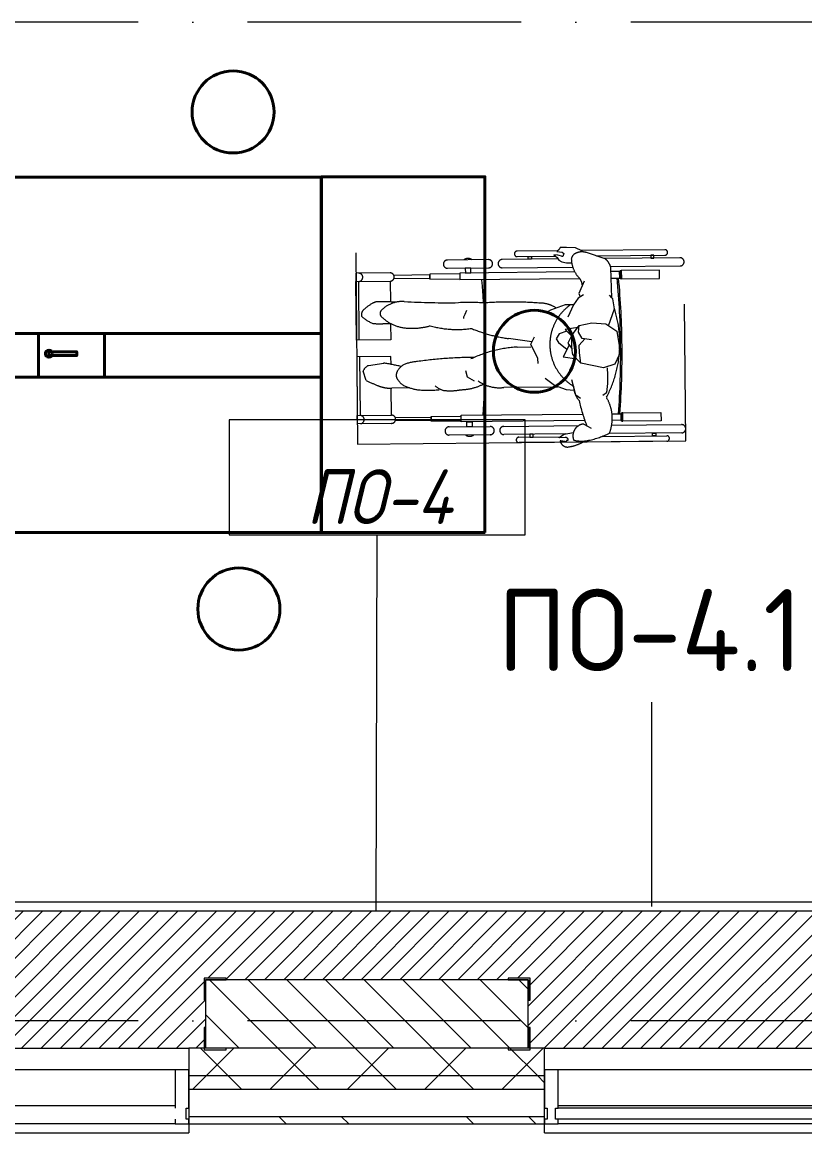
# Model space of a CAD drawing. Header units: millimetres. Extents: x -6467 to 105918, y -7090 to 92481.
# Drawn here: x 55291 to 58151, y -2229 to 1831 of the extents above; entities that cross this region are included whole.
import ezdxf

# ---------------------------------------------------------------- set-up
doc = ezdxf.new("R2010")
doc.units = ezdxf.units.MM
doc.linetypes.add('50_200_ШТРИХ_1Т_ш5_п1_п1_', pattern=[1400, 1000, -200, 0, -200])
doc.linetypes.add('IMPORT-ACAD_ISO03W100', pattern=[6000, 2400, -3600])
for name, color, linetype, lineweight in [('A-FLOR', 7, 'Continuous', 9), ('A-FLOR-IDEN', 7, 'Continuous', 9), ('A-GLAZ', 7, 'Continuous', 5), ('A-GLAZ-CWMG', 7, 'Continuous', 9), ('A-GLAZ-CWMG-1', 7, 'Continuous', 20), ('A-WALL', 7, 'Continuous', 5), ('A-WALL-FNSH-1', 7, 'Continuous', 5), ('A-WALL-IDEN', 7, 'Continuous', 9), ('I-WALL', 7, 'Continuous', 5)]:
    doc.layers.add(name, color=color, linetype=linetype, lineweight=lineweight)
for name, color, linetype, lineweight, true_color in [('A-FLOR-PATT-1', 7, 'Continuous', 5, 0xd61c12), ('A-GENM-1', 7, 'Continuous', 9, 0xaaaaaa), ('A-GENM-2', 7, 'Continuous', 20, 0xaaaaaa), ('A-WALL-3', 7, 'Continuous', 5, 0x787878), ('мебель 2 этаж-1', 7, 'Continuous', 40, 0xaaaaaa), ('Оси-3', 7, '50_200_ШТРИХ_1Т_ш5_п1_п1_', 9, 0xaaaaaa), ('ТХ_функционал-12', 7, 'IMPORT-ACAD_ISO03W100', 20, 0xaaaaaa), ('ТХ_функционал-2', 7, 'Continuous', 40, 0xaaaaaa)]:
    doc.layers.add(name, color=color, linetype=linetype, lineweight=lineweight, true_color=true_color)
doc.styles.add('GOST Common', font='GOST_Common.ttf', dxfattribs={"height": 300})
doc.styles.add('GOST Common_I', font='GOST_Common Italic.ttf', dxfattribs={"width": 0.9, "height": 200})
pattern_1 = [(45, (0, 0), (-141.42136, 141.42136), []), (135, (0, 0), (-141.42136, -141.42136), [])]

# ---------------------------------------------------------------- blocks, each defined once
blk = doc.blocks.new('Прямоугольный импост - Импост структурный с накладкой - 180мм-22437099-АИ_План этажа Радиаторы_2')
at = {"layer": 'A-GLAZ-CWMG-1'}
for p, q in [((0, 17), (-50, 17)), ((-50, 17), (-50, 0)), ((-50, 0), (-40, 0)), ((-40, 0), (-40, -40)), ((-10, -40), (-10, 0)), ((-10, 0), (0, 0)), ((0, 0), (0, 17)), ((-40, -40), (-50, -40)), ((-50, -40), (-50, -180)), ((0, -40), (-10, -40)), ((0, -180), (0, -40)), ((-50, -180), (0, -180))]:
    blk.add_line(p, q, dxfattribs=at)
blk = doc.blocks.new('Прямоугольный импост - Импост структурный с накладкой - 180мм-V233-АИ_План этажа Радиаторы_2')
at = {"layer": 'A-GLAZ-CWMG'}
for p, q in [((67850, -1999), (66250, -1999)), ((67850, -2139), (66250, -2139)), ((67850, -2179), (66250, -2179)), ((67850, -2196), (66250, -2196))]:
    blk.add_line(p, q, dxfattribs=at)
blk = doc.blocks.new('Прямоугольный импост - Импост структурный с накладкой - 180мм-22437111-АИ_План этажа Радиаторы_2')
at = {"layer": 'A-GLAZ-CWMG-1'}
for p, q in [((-50, 0), (-50, 17)), ((-50, 17), (0, 17)), ((0, 0), (-10, 0)), ((-10, 0), (-10, -40)), ((0, 17), (0, 0)), ((-50, -180), (-50, -40)), ((-10, -40), (0, -40)), ((0, -40), (0, -180)), ((0, -180), (-50, -180))]:
    blk.add_line(p, q, dxfattribs=at)
blk = doc.blocks.new('Прямоугольный импост - Импост структурный с накладкой - 180мм-V232-АИ_План этажа Радиаторы_2')
at = {"layer": 'A-GLAZ-CWMG'}
for p, q in [((6637, 55111), (5862, 55111)), ((6637, 54914), (5862, 54914))]:
    blk.add_line(p, q, dxfattribs=at)
blk = doc.blocks.new('Фахверк _газобетон торцы_293 - Фахверк _газобетон торцы_-25572880-АИ_План этажа Радиаторы_2')
at = {"layer": 'A-GENM-2'}
for p, q in [((89406, 11134.7), (89325, 11134.7)), ((89325, 11134.7), (89325, 11128.7)), ((89325, 11128.7), (89400, 11128.7)), ((89400, 11128.7), (89400, 11053.7)), ((89406, 11053.7), (89406, 11134.7)), ((89400, 11053.7), (89406, 11053.7)), ((89400, 10953.7), (89400, 10878.7)), ((89406, 10953.7), (89400, 10953.7)), ((89406, 10872.7), (89406, 10953.7)), ((89400, 10878.7), (89325, 10878.7)), ((89325, 10878.7), (89325, 10872.7)), ((89325, 10872.7), (89406, 10872.7))]:
    blk.add_line(p, q, dxfattribs=at)
blk = doc.blocks.new('Фахверк _газобетон торцы_294 - Фахверк _газобетон торцы_-25572900-АИ_План этажа Радиаторы_2')
at = {"layer": 'A-GENM-2'}
for p, q in [((89406, 11134.7), (89325, 11134.7)), ((89325, 11134.7), (89325, 11128.7)), ((89325, 11128.7), (89400, 11128.7)), ((89400, 11128.7), (89400, 11053.7)), ((89406, 11053.7), (89406, 11134.7)), ((89400, 11053.7), (89406, 11053.7)), ((89400, 10953.7), (89400, 10878.7)), ((89406, 10953.7), (89400, 10953.7)), ((89406, 10872.7), (89406, 10953.7)), ((89400, 10878.7), (89325, 10878.7)), ((89325, 10878.7), (89325, 10872.7)), ((89325, 10872.7), (89406, 10872.7))]:
    blk.add_line(p, q, dxfattribs=at)
blk = doc.blocks.new('Отлив_СКБ - Отлив витража-V387-АИ_План этажа Радиаторы_2')
at = {"layer": 'A-GLAZ'}
for p, q in [((0, 67.4), (0, 100)), ((1700, 100), (0, 100)), ((1700, 100), (1700, 67.4)), ((50, 2), (825, 2)), ((875, 2), (1650, 2)), ((825, 0), (50, 0)), ((1650, 0), (875, 0))]:
    blk.add_line(p, q, dxfattribs=at)
blk = doc.blocks.new('Отлив_СКБ - Отлив витража-25810986-АИ_План этажа Радиаторы_2')
at = {"layer": 'A-GLAZ'}
for p, q in [((0, 67.4), (0, 100)), ((1700, 100), (0, 100)), ((1700, 100), (1700, 67.4)), ((50, 2), (1650, 2)), ((1650, 0), (50, 0))]:
    blk.add_line(p, q, dxfattribs=at)
blk = doc.blocks.new('мебель 2 этаж-28800768-АИ_План этажа Радиаторы_2')
at = {"layer": 'ТХ_функционал-12'}
for p, q in [((59512.5, 2680.8), (59308.4, 2678.8)), ((59510.7, 2710.8), (59363.1, 2709.4)), ((59363.3, 2689.4), (59504, 2690.8)), ((59526.8, 2691), (59530.8, 2691)), ((59903.1, 2714.7), (59596.9, 2711.7)), ((59685.1, 2681.5), (59616.2, 2704.1)), ((59652.5, 2692.2), (59903.3, 2694.7)), ((59958.4, 2685.2), (59682.1, 2682.5)), ((59258.4, 2678.3), (59108.4, 2676.9)), ((59108.7, 2646.9), (59258.7, 2648.3)), ((59308.7, 2648.8), (59566.4, 2651.4)), ((59704.6, 2652.7), (59958.7, 2655.2)), ((59709.5, 2538.9), (59705.7, 2648.6)), ((58786.3, 2383.7), (58784.2, 2598.7)), ((58903.5, 2443.4), (58872.8, 2443.1)), ((59561.8, 2400.2), (59589.8, 2437.1)), ((59417.5, 2378.2), (59331.6, 2389.8)), ((59362.9, 2358.5), (59413.3, 2359.1)), ((58786.9, 2323.7), (58789, 2108.7)), ((59596.6, 2300.4), (59565.4, 2331.7)), ((58819.9, 2291.5), (58875.4, 2300.4)), ((58811.4, 2236.9), (58799.8, 2270.9)), ((58970.7, 2209.6), (58905.1, 2208.3)), ((59511.3, 2211.6), (59314.8, 2211.1)), ((59690.4, 2190.9), (59676.9, 2182.2)), ((59314.4, 2068.9), (59588.2, 2071.6)), ((59607.5, 2077.5), (59633.5, 2062.4)), ((59708.7, 2072.7), (59964.4, 2075.3)), ((59114.4, 2066.9), (59264.4, 2068.4)), ((59264.7, 2038.4), (59114.7, 2036.9)), ((59540.9, 2041.1), (59314.7, 2038.9)), ((59369.8, 2029.4), (59520.3, 2030.9)), ((59674.6, 2032.4), (59909.8, 2034.7)), ((59964.7, 2045.3), (59698.1, 2042.6)), ((59521.8, 2010.9), (59370, 2009.4)), ((59910, 2014.7), (59604.2, 2011.7))]:
    blk.add_line(p, q, dxfattribs=at)
at = {"layer": 'ТХ_функционал-12', "flags": 128}
for points in [[(59603.2, 2706.6), (59599.8, 2710.3), (59576.9, 2721.5), (59544.2, 2722.2), (59520.5, 2722.4), (59516.2, 2715.4), (59507.9, 2708.5), (59527.4, 2706.2), (59533.7, 2700.8), (59530.5, 2690), (59512.4, 2694.8), (59497.9, 2695.7), (59509.3, 2686.5), (59515.1, 2676.3), (59526.5, 2670.6), (59543.4, 2667.1), (59563.6, 2667.1)], [(58898.9, 2629.8), (58773.9, 2628.6), (58774.2, 2598.6), (58899.2, 2599.8), (58899.9, 2523.6)], [(58900.7, 2443.4), (58901.3, 2384.8), (58776.3, 2383.6), (58774.2, 2598.6)], [(58912.8, 2608.9), (59044.1, 2610.2), (59044, 2622.2), (58912.7, 2620.9)], [(59153.9, 2626.3), (59043.9, 2625.2), (59044.1, 2607.2), (59154.1, 2608.3)], [(59573.9, 2633.4), (59153.9, 2629.3), (59154.1, 2605.3), (59591.6, 2609.6)], [(59607.8, 2600), (59588.6, 2554.9), (59594.1, 2542)], [(59707, 2610.8), (59738.1, 2611.1), (59737.9, 2635.1), (59706.2, 2634.7)], [(59740.8, 2638.1), (59737.9, 2635.1), (59738.1, 2611.1), (59741.1, 2608.1)], [(59605.7, 2549.2), (59585.9, 2536.9), (59569.2, 2513.1), (59548.1, 2468.4)], [(59697.6, 2436.9), (59718.5, 2498.7), (59712.5, 2535.6), (59709.5, 2538.9), (59700.4, 2547.9)], [(59177.7, 2492.3), (59172.6, 2477.6), (59167.4, 2467.9), (59167.5, 2463.1)], [(59569.2, 2513.1), (59538.3, 2512.7), (59484.7, 2493.2), (59476.7, 2488.5)], [(59635.2, 2384.9), (59601.3, 2389.9), (59587.1, 2413.4), (59589.7, 2437.1), (59636.5, 2447.4), (59687.9, 2443.2), (59727.6, 2417.4), (59736.5, 2364.9), (59736.8, 2333.4), (59720.5, 2296.4), (59678.4, 2282.9), (59596.6, 2300.4), (59590.8, 2337.1), (59590.5, 2366.1), (59610.9, 2388.5)], [(59440.1, 2298.7), (59439.1, 2317.3), (59413.3, 2369.7), (59426.5, 2396.5)], [(59545.1, 2417.2), (59517, 2407.4), (59505.9, 2388.9), (59514.4, 2375.8), (59539.9, 2355.1), (59546.3, 2351.2)], [(59584.7, 2430.5), (59539.2, 2423.4), (59562, 2399.9)], [(59561.7, 2399.7), (59548.2, 2373.6), (59562.4, 2355.3)], [(59553.9, 2365.7), (59531.8, 2323.5), (59581.2, 2315.8)], [(58902.2, 2295.6), (58901.9, 2324.8), (58776.9, 2323.6), (58779, 2108.6)], [(59174.6, 2273.6), (59180, 2249.5), (59206.1, 2235.1)], [(59570, 2200), (59544.2, 2202.7), (59499.2, 2218), (59465.5, 2244.3)], [(59594.8, 2170.6), (59578.1, 2182.5), (59563, 2239.3)], [(58904.3, 2079.8), (58779.3, 2078.6), (58779, 2108.6), (58904, 2109.8), (58903, 2208.3)], [(59610.5, 2089.8), (59159.2, 2085.3), (59159, 2109.3), (59602.7, 2113.7)], [(59710, 2114.8), (59743, 2115.1), (59743.2, 2091.1), (59710.7, 2090.8)], [(59746.2, 2088.1), (59743.2, 2091.1), (59743, 2115.1), (59746, 2118.1)], [(58917.8, 2101), (59049.1, 2102.3), (59049.2, 2090.3), (58917.9, 2089)], [(59159.2, 2088.3), (59049.2, 2087.3), (59049, 2105.3), (59159, 2106.3)], [(59538.8, 2028.6), (59516.6, 2026.7), (59517.6, 2029.2), (59534.9, 2040), (59568.7, 2046.3)]]:
    blk.add_lwpolyline(points, dxfattribs=at)
for points in [[(58773.2, 2703.6), (58780, 2003.6), (59980, 2015.4), (59973.1, 2715.4)], [(59415.3, 2689.9), (59415.4, 2679.9), (59403.4, 2679.8), (59403.3, 2689.8)], [(59851.3, 2694.2), (59851.4, 2684.2), (59863.4, 2684.3), (59863.3, 2694.3)], [(59173.7, 2647.5), (59173.9, 2629.5), (59193.9, 2629.7), (59193.7, 2647.7)], [(59743.8, 2638.1), (59744.1, 2608.1), (59884.1, 2609.5), (59883.8, 2639.5), (59743.8, 2638.1), (59744.1, 2608.1), (59741.1, 2608.1), (59740.8, 2638.1)], [(59749.2, 2088.1), (59749, 2118.1), (59888.9, 2119.5), (59889.2, 2089.5), (59749.2, 2088.1), (59749, 2118.1), (59746, 2118.1), (59746.2, 2088.1)], [(59179.4, 2067.5), (59179.2, 2085.5), (59199.2, 2085.7), (59199.4, 2067.7)], [(59421.8, 2029.9), (59421.7, 2039.9), (59409.7, 2039.8), (59409.8, 2029.8)], [(59857.8, 2034.2), (59857.7, 2044.2), (59869.7, 2044.3), (59869.8, 2034.3)]]:
    blk.add_lwpolyline(points, close=True, dxfattribs=at)
at = {"layer": 'ТХ_функционал-12'}
for centre, radius, start, end in [((59183.6, 2657.6), 25, 53.6932, 127.4329), ((59363.2, 2699.4), 10, 90.5631, 270.5631), ((59589.2, 2675.7), 28.5, 116.4936, 168.9194), ((59670.5, 2684.6), 109.3, 181.7976, 218.1797), ((59599.9, 2654.3), 52.4, 71.8452, 116.4936), ((59646, 2634.1), 61.5, 13.6519, 50.4198), ((59903.2, 2704.7), 10, 270.5631, 90.5631), ((59958.5, 2670.2), 15, 270.5631, 90.5631), ((59108.6, 2661.9), 15, 90.5631, 270.5631), ((59258.6, 2663.3), 15, 270.5631, 90.5631), ((59308.6, 2663.8), 15, 90.5631, 270.5631), ((58784, 2613.7), 15, 270.5631, 90.5631), ((58899, 2614.8), 15, 270.5631, 90.5631), ((56166.5, 2327.9), 3080.2, 3.5872, 5.1812), ((59551.3, 2578.6), 50.8, 7.8508, 49.1045), ((56661.5, 2332.8), 3080.2, 355.9449, 5.1812), ((56666.5, 2332.9), 3080.2, 355.9449, 5.1812), ((58936.9, 2345.9), 201, 121.0983, 133.1605), ((58855.4, 2483.2), 41.3, 86.3832, 122.7564), ((58857.5, 1485.9), 1038.5, 86.5971, 89.9705), ((58944.2, 2417), 108.5, 86.5401, 135.4818), ((59106.3, 5098.3), 2577.6, 266.5401, 270.9569), ((59187, 268.9), 2252.4, 88.3801, 90.9569), ((59341.6, 1138.8), 1384.6, 85.8118, 93.7666), ((59445.1, 2409.5), 110.2, 56.1928, 91.1983), ((58825.1, 2474.6), 31.3, 145.2181, 185.9907), ((58878.8, 2481.4), 16.7, 135.4818, 225.6443), ((59660.3, 2368.1), 177.5, 125.3057, 239.163), ((59321.2, 2371.8), 417.5, 331.8847, 18.0305), ((58881.8, 2567.5), 130.3, 227.6133, 249.5415), ((58870.4, 2688.5), 245.4, 261.9973, 270.5631), ((58969.7, 2574.4), 146.7, 225.6443, 265.1785), ((58978.3, 2676.8), 249.5, 265.1785, 285.6831), ((59142.7, 2775.3), 352.3, 254.0377, 278.6801), ((59402.3, 2914.3), 529.3, 247.0347, 262.3228), ((56166.5, 2327.9), 3080.2, 0.1576, 1.5036), ((59872.7, 2382.2), 311.4, 176.7019, 189.3387), ((59388.5, 1907.7), 451.6, 93.2585, 115.5412), ((59209.5, 856.2), 1464.8, 90.1132, 98.2783), ((58841.5, 2250.4), 46.4, 117.7113, 153.8677), ((58712.2, 1319.6), 994.3, 76.8545, 80.5575), ((58987.9, 2234.3), 72.2, 124.1288, 150.2019), ((59009.8, 2138.7), 167.4, 93.8236, 111.8827), ((59369.7, 2245.8), 325.3, 350.2925, 6.4719), ((59130.5, 2885.4), 722.8, 243.8037, 247.3386), ((58947.7, 2255.9), 26.6, 147.5154, 213.6107), ((58996.7, 2287.2), 84.7, 212.8722, 235.0494), ((59298.2, 2342.2), 132.2, 234.2965, 277.1958), ((58902.5, 2339.3), 131, 247.3386, 271.1356), ((59046.7, 2455.7), 257.6, 247.5008, 259.2917), ((59037.1, 2622.2), 421.3, 264.7926, 275.5258), ((59125, 2293.4), 98.4, 231.1001, 250.2656), ((59118.9, 2392.8), 193.9, 261.9756, 281.293), ((59151.7, 2402.1), 199.5, 271.463, 296.4533), ((56166.5, 2327.9), 3080.2, 355.9449, 358.0158), ((59654, 2218), 84.7, 181.5956, 220.1569), ((60311.9, 2332.5), 742.1, 193.1729, 200.5498), ((59563.7, 2098.3), 147.2, 338.2277, 31.3933), ((58789.1, 2093.7), 15, 270.5631, 90.5631), ((58904.1, 2094.8), 15, 270.5631, 90.5631), ((59610.1, 2034.5), 43.1, 93.5308, 202.1719), ((59964.5, 2060.3), 15, 270.5631, 90.5631), ((59114.6, 2051.9), 15, 90.5631, 270.5631), ((59189.5, 2057.6), 25, 233.6932, 307.4329), ((59264.6, 2053.4), 15, 270.5631, 90.5631), ((59314.6, 2053.9), 15, 90.5631, 270.5631), ((59558.8, 2330.7), 319.9, 282.0727, 296.2576), ((59909.9, 2024.7), 10, 270.5631, 90.5631), ((59369.9, 2019.4), 10, 90.5631, 270.5631), ((59547.3, 2020.4), 27.2, 189.0966, 268.7676), ((59335.5, 900.5), 1130.8, 79.392, 80.5899), ((59539, 2017.8), 10.8, 51.9111, 90.9027), ((59546.4, 2014.3), 3.54, 86.258, 220.1639), ((59519.8, 1993.2), 42, 45.7099, 51.9111), ((59546.9, 2021), 3.2, 266.258, 45.7099), ((59528.5, 2147.9), 155.8, 276.7113, 301.7923), ((59599, 2142.8), 127.8, 256.9853, 282.0727)]:
    blk.add_arc(centre, radius, start, end, dxfattribs=at)
at = {"layer": 'ТХ_функционал-2', "flags": 128}
for points in [[(58647.3, 2981.1), (58647.3, 1681.1), (56847.3, 1681.1), (56847.3, 2980.1), (58647.3, 2980.1)], [(59246.2, 1681.1), (58648.2, 1681.1), (58648.2, 2981.1), (59245.2, 2981.1), (59245.2, 1681.1)], [(58647.2, 2248.8), (58647.2, 2408.6), (56847.3, 2408.6), (56847.3, 2248.4), (58647.2, 2248.4)], [(57614.1, 2408.4), (57855, 2408.4), (57855, 2248.6), (57614.1, 2248.6), (57614.1, 2408.4)]]:
    blk.add_lwpolyline(points, dxfattribs=at)
blk.add_lwpolyline([(57651.6, 2341.7), (57651.6, 2327.4), (57753.8, 2327.4), (57753.8, 2341.7)], close=True, dxfattribs=at)
at = {"layer": 'ТХ_функционал-2'}
for centre, radius in [((58325, 3218.2), 150), ((59426.2, 2343.5), 150), ((57651.6, 2334.5), 12.9), ((58346, 1401.2), 150)]:
    blk.add_circle(centre, radius, dxfattribs=at)
blk = doc.blocks.new('AAR_СКБ_Марка_Перекрытия_1 мм - Марка пола-27961726-АИ_План этажа Радиаторы_2')
at = {"layer": 'A-FLOR-IDEN'}
for p, q in [((2.723, 2.101), (-2.69, 2.101)), ((-2.69, 2.101), (-2.69, 0)), ((2.723, 0), (2.723, 2.101)), ((-2.69, 0), (2.723, 0))]:
    blk.add_line(p, q, dxfattribs=at)

msp = doc.modelspace()

# ---------------------------------------------------------------- hatches: boundary and pattern name
at = {"layer": 'A-FLOR-PATT-1'}
h = msp.add_hatch(dxfattribs=at)
h.set_pattern_fill('FP_278', color=256, style=0, pattern_type=2)
h.set_pattern_definition([(45, (56600, -1668.96), (-35.3553, 35.3553), [])])
h.paths.add_polyline_path([(58471.9, -1919), (58955.4, -1919), (58955.4, -1844), (58960.4, -1844), (58960.4, -1744), (58955.4, -1744), (58955.4, -1663), (59036.4, -1663), (59036.4, -1669), (59100, -1669), (59100, -1419), (54070, -1419), (54070.6, -1663), (54147.4, -1663), (54147.4, -1744), (54141.4, -1744), (54141.4, -1844), (54147.4, -1844), (54147.4, -1919), (55955.4, -1918.1), (55955.4, -1844), (55960.4, -1844), (55960.4, -1744), (55955.4, -1744), (55955.4, -1663), (56036.4, -1663), (56036.4, -1669), (57066.4, -1669), (57066.8, -1663), (57147.4, -1663), (57147.4, -1744), (57141.4, -1744), (57141.4, -1844), (57147.4, -1844), (57147.4, -1919), (57641.4, -1919)])
at = {"layer": 'A-WALL'}
h = msp.add_hatch(dxfattribs=at)
h.set_pattern_fill('FP_125', color=256, style=0, pattern_type=2)
h.set_pattern_definition(pattern_1)
h.paths.add_polyline_path([(99166.3, -2019), (101250, -2019), (101250, -1919), (92065.3, -1919), (92065.3, -2019), (95844.3, -2019)])
h.paths.add_polyline_path([(90365.3, -2019), (90365.3, -1919), (82525, -1919), (82525, -2019), (90030.8, -2019)])
h.paths.add_polyline_path([(81400, -2019), (81675, -2019), (81675, -1919), (80400, -1919), (80400, -2019), (81310.6, -2019)])
h.paths.add_polyline_path([(70900, -2019), (72700, -2019), (72700, -1919), (70900, -1919)])
h.paths.add_polyline_path([(69200, -2019), (69200, -1919), (67900, -1919), (67900, -2019), (68853.1, -2019)])
h.paths.add_polyline_path([(66200, -2019), (66200, -1919), (64900, -1919), (64900, -2019), (65946.4, -2019)])
h.paths.add_polyline_path([(63039.6, -2019), (63200, -2019), (63200, -1919), (61900, -1919), (61900, -2019), (62624.4, -2019)])
h.paths.add_polyline_path([(57200, -2019), (57200, -1919), (55900, -1919), (55900, -2019), (56810.9, -2019)])
h.paths.add_polyline_path([(58900, -2019), (60200, -2019), (60200, -1919), (58900, -1919)])
h.paths.add_polyline_path([(52900, -2019), (54200, -2019), (54200, -1919), (52900, -1919)])
h.paths.add_polyline_path([(50997.4, -2019), (51200, -2019), (51200, -1919), (49900, -1919), (49900, -2019), (50166.9, -2019)])
h.paths.add_polyline_path([(46900, -2019), (48200, -2019), (48200, -1919), (46900, -1919)])
h.paths.add_polyline_path([(45183.9, -2019), (45200, -2019), (45200, -1919), (43900, -1919), (43900, -2019), (44353.4, -2019)])
h.paths.add_polyline_path([(41861.9, -2019), (42200, -2019), (42200, -1919), (40900, -1919), (40900, -2019), (41031.4, -2019)])
h.paths.add_polyline_path([(38539.9, -2019), (39200, -2019), (39200, -1919), (37600, -1919), (37600, -2019), (37709.4, -2019)])
h.paths.add_polyline_path([(34600, -2019), (35900, -2019), (35900, -1919), (34600, -1919)])
h.paths.add_polyline_path([(31895.9, -2019), (32900, -2019), (32900, -1919), (31600, -1919), (31600, -2019)])
h.paths.add_polyline_path([(29900, -2019), (29900, -1919), (28790, -1919), (28790, -2019), (29819.7, -2019)])
h.paths.add_polyline_path([(25667.2, -2019), (26900, -2019), (26900, -1919), (25600, -1919), (25600, -2019)])
h.paths.add_polyline_path([(23900, -2019), (23900, -1919), (22600, -1919), (22600, -2019), (23590.9, -2019)])
h.paths.add_polyline_path([(20268.9, -2019), (20900, -2019), (20900, -1919), (19600, -1919), (19600, -2019), (19853.7, -2019)])
h.paths.add_polyline_path([(14870.7, -2019), (14960, -2019), (14960, -1919), (13660, -1919), (13660, -2019), (14455.5, -2019)])
h.paths.add_polyline_path([(16660, -2019), (17900, -2019), (17900, -1919), (16660, -1919)])
h.paths.add_polyline_path([(12785, -2019), (12785, -1919), (7325.3, -1919), (7325.3, -2019), (12379.2, -2019)])
h.paths.add_polyline_path([(2828.5, -2019), (6450.3, -2019), (6450.3, -1919), (-2550, -1919), (-2550, -2019), (-493.5, -2019)])
h = msp.add_hatch(dxfattribs=at)
h.set_pattern_fill('FP_125', color=256, style=0, pattern_type=2)
h.set_pattern_definition(pattern_1)
h.paths.add_polyline_path([(99166.3, -2069), (101350, -2069), (101350, -2019), (92065.3, -2019), (92065.3, -2069), (95844.3, -2069)])
h.paths.add_polyline_path([(89200.3, -2069), (90365.3, -2069), (90365.3, -2019), (82525, -2019), (82525, -2069), (87539.3, -2069)])
h.paths.add_polyline_path([(81675, -2069), (81675, -2019), (80400, -2019), (80400, -2069), (81310.6, -2069)])
h.paths.add_polyline_path([(72590.4, -2069), (72700, -2069), (72700, -2019), (70900, -2019), (70900, -2069), (71759.9, -2069)])
h.paths.add_polyline_path([(68853.1, -2069), (69200, -2069), (69200, -2019), (67900, -2019), (67900, -2069), (68437.9, -2069)])
h.paths.add_polyline_path([(65946.4, -2069), (66200, -2069), (66200, -2019), (64900, -2019), (64900, -2069), (65115.9, -2069)])
h.paths.add_polyline_path([(62209.1, -2069), (63200, -2069), (63200, -2019), (61900, -2019), (61900, -2069)])
h.paths.add_polyline_path([(57200, -2069), (57200, -2019), (55900, -2019), (55900, -2069), (56810.9, -2069)])
h.paths.add_polyline_path([(58900, -2069), (60200, -2069), (60200, -2019), (58900, -2019)])
h.paths.add_polyline_path([(50997.4, -2069), (51200, -2069), (51200, -2019), (49900, -2019), (49900, -2069), (50166.9, -2069)])
h.paths.add_polyline_path([(53904.1, -2069), (54200, -2069), (54200, -2019), (52900, -2019), (52900, -2069), (53488.9, -2069)])
h.paths.add_polyline_path([(48200, -2069), (48200, -2019), (46900, -2019), (46900, -2069), (47675.4, -2069)])
h.paths.add_polyline_path([(42200, -2069), (42200, -2019), (40900, -2019), (40900, -2069), (41861.9, -2069)])
h.paths.add_polyline_path([(45183.9, -2069), (45200, -2069), (45200, -2019), (43900, -2019), (43900, -2069), (44353.4, -2069)])
h.paths.add_polyline_path([(39200, -2069), (39200, -2019), (37600, -2019), (37600, -2069), (38955.2, -2069)])
h.paths.add_polyline_path([(35900, -2069), (35900, -2019), (34600, -2019), (34600, -2069), (35217.9, -2069)])
h.paths.add_polyline_path([(31895.9, -2069), (32900, -2069), (32900, -2019), (31600, -2019), (31600, -2069)])
h.paths.add_polyline_path([(26497.7, -2069), (26900, -2069), (26900, -2019), (25600, -2019), (25600, -2069), (26082.4, -2069)])
h.paths.add_polyline_path([(28989.2, -2069), (29900, -2069), (29900, -2019), (28790, -2019), (28790, -2069)])
h.paths.add_polyline_path([(23900, -2069), (23900, -2019), (22600, -2019), (22600, -2069), (23590.9, -2069)])
h.paths.add_polyline_path([(19600, -2069), (20900, -2069), (20900, -2019), (19600, -2019)])
h.paths.add_polyline_path([(14870.7, -2069), (14960, -2069), (14960, -2019), (13660, -2019), (13660, -2069), (14455.5, -2069)])
h.paths.add_polyline_path([(16947, -2069), (17900, -2069), (17900, -2019), (16660, -2019), (16660, -2069)])
h.paths.add_polyline_path([(10303, -2069), (12785, -2069), (12785, -2019), (7325.3, -2019), (7325.3, -2069), (9472.5, -2069)])
h.paths.add_polyline_path([(5735.2, -2069), (6450.3, -2069), (6450.3, -2019), (-2600, -2019), (-2600, -2069), (5320, -2069)])
at = {"layer": 'A-WALL-3'}
h = msp.add_hatch(dxfattribs=at)
h.set_pattern_fill('FP_124', color=256, style=0, pattern_type=2)
h.set_pattern_definition([(135, (0, 0), (-342.1478, -342.1478), []), (135, (228.1, 0), (-342.1478, -342.1478), [])])
h.paths.add_polyline_path([(101400, -2196), (101500, -2196), (101500, -2169), (92065.3, -2169), (92065.3, -2196), (101350, -2196)])
h.paths.add_polyline_path([(90365.3, -2196), (90365.3, -2169), (82525, -2169), (82525, -2196), (90030.8, -2196)])
h.paths.add_polyline_path([(81675, -2196), (81675, -2169), (80400, -2169), (80400, -2196), (81310.6, -2196)])
h.paths.add_polyline_path([(71759.9, -2196), (72700, -2196), (72700, -2169), (70900, -2169), (70900, -2196), (70929.4, -2196)])
h.paths.add_polyline_path([(68853.1, -2196), (69200, -2196), (69200, -2169), (67900, -2169), (67900, -2196), (68437.9, -2196)])
h.paths.add_polyline_path([(65946.4, -2196), (66200, -2196), (66200, -2169), (64900, -2169), (64900, -2196), (65115.9, -2196)])
h.paths.add_polyline_path([(62209.1, -2196), (63200, -2196), (63200, -2169), (61900, -2169), (61900, -2196)])
h.paths.add_polyline_path([(55900, -2196), (57200, -2196), (57200, -2169), (55900, -2169)])
h.paths.add_polyline_path([(60200, -2196), (60200, -2169), (58900, -2169), (58900, -2196), (60132.9, -2196)])
h.paths.add_polyline_path([(52900, -2196), (54200, -2196), (54200, -2169), (52900, -2169)])
h.paths.add_polyline_path([(50997.4, -2196), (51200, -2196), (51200, -2169), (49900, -2169), (49900, -2196), (50166.9, -2196)])
h.paths.add_polyline_path([(48200, -2196), (48200, -2169), (46900, -2169), (46900, -2196), (47675.4, -2196)])
h.paths.add_polyline_path([(45183.9, -2196), (45200, -2196), (45200, -2169), (43900, -2169), (43900, -2196), (44353.4, -2196)])
h.paths.add_polyline_path([(41031.4, -2196), (42200, -2196), (42200, -2169), (40900, -2169), (40900, -2196)])
h.paths.add_polyline_path([(38955.2, -2196), (39200, -2196), (39200, -2169), (37600, -2169), (37600, -2196), (38539.9, -2196)])
h.paths.add_polyline_path([(35217.9, -2196), (35900, -2196), (35900, -2169), (34600, -2169), (34600, -2196), (34802.7, -2196)])
h.paths.add_polyline_path([(32726.4, -2196), (32900, -2196), (32900, -2169), (31600, -2169), (31600, -2196), (31895.9, -2196)])
h.paths.add_polyline_path([(29819.7, -2196), (29900, -2196), (29900, -2169), (28790, -2169), (28790, -2196), (29404.4, -2196)])
h.paths.add_polyline_path([(23900, -2196), (23900, -2169), (22600, -2169), (22600, -2196), (23590.9, -2196)])
h.paths.add_polyline_path([(26082.4, -2196), (26900, -2196), (26900, -2169), (25600, -2169), (25600, -2196), (25667.2, -2196)])
h.paths.add_polyline_path([(19600, -2196), (20900, -2196), (20900, -2169), (19600, -2169)])
h.paths.add_polyline_path([(14455.5, -2196), (14960, -2196), (14960, -2169), (13660, -2169), (13660, -2196), (14040.2, -2196)])
h.paths.add_polyline_path([(17777.5, -2196), (17900, -2196), (17900, -2169), (16660, -2169), (16660, -2196), (16947, -2196)])
h.paths.add_polyline_path([(11964, -2196), (12785, -2196), (12785, -2169), (7325.3, -2169), (7325.3, -2196), (11133.5, -2196)])
h.paths.add_polyline_path([(5735.2, -2196), (6450.3, -2196), (6450.3, -2169), (-2727, -2169), (-2727, -2196), (5320, -2196)])
at = {"layer": 'I-WALL'}
h = msp.add_hatch(dxfattribs=at)
h.set_pattern_fill('FP_2', color=256, style=0, pattern_type=2)
h.set_pattern_definition([(135, (0, 0), (-70.71068, -70.71068), [])])
h.paths.add_polyline_path([(80895.3, -1919), (80900, -1919), (80900, -1669), (80460, -1669), (80460, -1919), (80480.1, -1919)])
h.paths.add_polyline_path([(71850, -1919), (71900, -1919), (71900, -1669), (71850, -1669), (71850, -1795)])
h.paths.add_polyline_path([(71110.2, -1919), (71110.2, -1669), (70960.4, -1670.8), (70960.4, -1919)])
h.paths.add_polyline_path([(72400, -1919), (72567.2, -1919), (72567.2, -1669), (72400, -1669), (72400, -1719.8)])
h.paths.add_polyline_path([(71350, -1919), (71350, -1669), (71145.2, -1669), (71145.2, -1919)])
h.paths.add_polyline_path([(72602.2, -1919), (72640, -1919), (72640, -1669), (72602.2, -1669), (72602.2, -1719.8)])
h.paths.add_polyline_path([(69140.4, -1919), (69140.4, -1670.8), (68850, -1670.8), (68850, -1919), (68853.1, -1919)])
h.paths.add_polyline_path([(68129, -1919), (68129, -1669), (67960.4, -1669), (67960.4, -1919), (68022.6, -1919)])
h.paths.add_polyline_path([(68350, -1919), (68350, -1669), (68164, -1669), (68164, -1919)])
h.paths.add_polyline_path([(65946.4, -1919), (66140.4, -1919), (66140.4, -1669), (64960.4, -1669), (64960.4, -1919), (65115.9, -1919)])
h.paths.add_polyline_path([(62850, -1919), (63140.4, -1919), (63140.4, -1669), (62850, -1669), (62850, -1730.5)])
h.paths.add_polyline_path([(62209.1, -1919), (62350, -1919), (62350, -1669), (61960.4, -1669), (61960.4, -1919)])
h.paths.add_polyline_path([(59850, -1919), (60017.2, -1919), (60017.2, -1669), (59850, -1669), (59850, -1719.8)])
h.paths.add_polyline_path([(60052.2, -1919), (60140.4, -1919), (60140.4, -1669), (60052.2, -1669), (60052.2, -1719.8)])
h.paths.add_polyline_path([(55980.4, -1919), (57140.4, -1919), (57140.4, -1669), (55960.4, -1669), (55960.4, -1919)])
h.paths.add_polyline_path([(59350, -1919), (59350, -1669), (59160, -1669), (59160, -1919), (59302.4, -1919)])
h.paths.add_polyline_path([(58960.4, -1919), (59125, -1919), (59125, -1669), (58960.4, -1669), (58960.4, -1719.8)])
h.paths.add_polyline_path([(53164, -1919), (53350, -1919), (53350, -1669), (53164, -1669), (53164, -1719.8)])
h.paths.add_polyline_path([(50350, -1919), (50350, -1669), (50164, -1669), (50164, -1919), (50166.9, -1919)])
h.paths.add_polyline_path([(50129, -1919), (50129, -1669), (49960.4, -1669), (49960.4, -1919)])
h.paths.add_polyline_path([(53073.6, -1919), (53129, -1919), (53129, -1669), (52960.4, -1669), (52960.4, -1919)])
h.paths.add_polyline_path([(53904.1, -1919), (54010, -1919), (54010, -1669), (53850, -1669), (53850, -1919)])
h.paths.add_polyline_path([(54140.4, -1919), (54140.4, -1669), (54045, -1669), (54045, -1919)])
h.paths.add_polyline_path([(51140.4, -1919), (51140.4, -1669), (50850, -1669), (50850, -1919), (50997.4, -1919)])
h.paths.add_polyline_path([(45140.4, -1919), (45140.4, -1669), (45067.3, -1669), (45067.3, -1919)])
h.paths.add_polyline_path([(45032.3, -1919), (45032.3, -1669), (44850, -1669), (44850, -1919)])
h.paths.add_polyline_path([(47675.4, -1919), (48140.4, -1919), (48140.4, -1669), (46960.4, -1669), (46960.4, -1919)])
h.paths.add_polyline_path([(39140.4, -1919), (39140.4, -1669), (39052.2, -1669), (39052.2, -1919)])
h.paths.add_polyline_path([(38955.2, -1919), (39017.2, -1919), (39017.2, -1669), (38850, -1669), (38850, -1919)])
h.paths.add_polyline_path([(38350, -1919), (38350, -1669), (38300, -1669), (38300, -1919)])
h.paths.add_polyline_path([(41861.9, -1919), (42017.2, -1919), (42017.2, -1669), (41850, -1669), (41850, -1919)])
h.paths.add_polyline_path([(42052.2, -1919), (42139.8, -1919), (42139.8, -1669), (42052.2, -1669), (42052.2, -1719.8)])
h.paths.add_polyline_path([(43959.8, -1919), (44350, -1919), (44350, -1669), (43959.8, -1669), (43959.8, -1719.8)])
h.paths.add_polyline_path([(40960.4, -1919), (41350, -1919), (41350, -1669), (40960.4, -1669), (40960.4, -1719.8)])
h.paths.add_polyline_path([(35300, -1919), (35840.4, -1919), (35840.4, -1669), (35300, -1669), (35300, -1719.8)])
h.paths.add_polyline_path([(34660.4, -1919), (34800, -1919), (34800, -1669), (34660.4, -1669), (34660.4, -1719.8)])
h.paths.add_polyline_path([(37660.4, -1919), (37800, -1919), (37800, -1669), (37660.4, -1669), (37660.4, -1719.8)])
h.paths.add_polyline_path([(29480, -1919), (29480, -1669), (29300, -1669), (29300, -1919), (29404.4, -1919)])
h.paths.add_polyline_path([(31660.4, -1919), (32840.4, -1919), (32840.4, -1669), (31660.4, -1669), (31660.4, -1719.8)])
h.paths.add_polyline_path([(28660.4, -1919), (28800, -1919), (28800, -1669), (28660.4, -1669), (28660.4, -1719.8)])
h.paths.add_polyline_path([(29840.4, -1919), (29840.4, -1669), (29515, -1669), (29515, -1919), (29819.7, -1919)])
h.paths.add_polyline_path([(25800, -1919), (25800, -1669), (25660.4, -1669), (25660.4, -1919), (25667.2, -1919)])
h.paths.add_polyline_path([(26467.2, -1919), (26467.2, -1669), (26300, -1669), (26300, -1919)])
h.paths.add_polyline_path([(26840.4, -1919), (26840.4, -1669), (26502.2, -1669), (26502.2, -1919)])
h.paths.add_polyline_path([(23590.9, -1919), (23840.4, -1919), (23840.4, -1669), (22660.4, -1669), (22660.4, -1919), (22760.4, -1919)])
h.paths.add_polyline_path([(20684.2, -1919), (20840.4, -1919), (20840.4, -1669), (20475, -1669), (20475, -1919)])
h.paths.add_polyline_path([(17840.4, -1919), (17840.4, -1669), (17535, -1669), (17535, -1919), (17777.5, -1919)])
h.paths.add_polyline_path([(20300, -1919), (20440, -1919), (20440, -1669), (20300, -1669), (20300, -1719.8)])
h.paths.add_polyline_path([(19800, -1919), (19800, -1669), (19660.4, -1669), (19660.4, -1919)])
h.paths.add_polyline_path([(14400, -1919), (14400, -1669), (13722.5, -1669), (13722.5, -1919), (14040.2, -1919)])
h.paths.add_polyline_path([(16720.4, -1919), (16800, -1919), (16800, -1669), (16720.4, -1669), (16720.4, -1719.8)])
h.paths.add_polyline_path([(17500, -1919), (17500, -1669), (17300, -1669), (17300, -1919)])
h.paths.add_polyline_path([(12722.5, -1919), (12722.5, -1669), (11094.6, -1669), (11094.6, -1919), (12379.2, -1919)])
h.paths.add_polyline_path([(10900, -1919), (11059.6, -1919), (11059.6, -1669), (10900, -1669), (10900, -1885)])
h.paths.add_polyline_path([(10303, -1919), (10400, -1919), (10400, -1669), (7387.8, -1669), (7387.8, -1919), (9472.5, -1919)])
h.paths.add_polyline_path([(6032.8, -1919), (6387.8, -1919), (6387.8, -1669), (6032.8, -1669), (6032.8, -1719.8)])
h.paths.add_polyline_path([(5800, -1919), (5997.8, -1919), (5997.8, -1669), (5800, -1669), (5800, -1719.8)])

# ---------------------------------------------------------------- linework, layer by layer
at = {"layer": 'A-FLOR'}
for p, q in [((59100, -1419), (54070, -1419)), ((54200, -1919), (55900, -1919)), ((57200, -1919), (58900, -1919))]:
    msp.add_line(p, q, dxfattribs=at)
at = {"layer": 'A-FLOR-IDEN'}
msp.add_line((56585, -1419), (56588.4, -43.2), dxfattribs=at)
at = {"layer": 'A-WALL'}
for p, q in [((54070, -1384), (59130, -1384)), ((57140.4, -1669), (55960.4, -1669)), ((55960.4, -1669), (55960.4, -1919)), ((57140.4, -1919), (57140.4, -1669)), ((55900, -2019), (57200, -2019)), ((55900, -2069), (57200, -2069)), ((55900, -2169), (57200, -2169))]:
    msp.add_line(p, q, dxfattribs=at)
at = {"layer": 'A-WALL-FNSH-1'}
for p, q in [((57200, -1919), (55900, -1919)), ((55900, -1919), (55900, -2196)), ((57200, -2196), (57200, -1919)), ((55900, -2196), (57200, -2196))]:
    msp.add_line(p, q, dxfattribs=at)
at = {"layer": 'A-WALL-IDEN'}
msp.add_line((57592.4, -1401.5), (57592.4, -654.5), dxfattribs=at)
at = {"layer": 'Оси-3'}
for p, q in [((104718, 1831), (-5267.3, 1831)), ((104718, -1819), (-5267.3, -1819))]:
    msp.add_line(p, q, dxfattribs=at)

# ---------------------------------------------------------------- block references
at = {"layer": 'A-FLOR-IDEN', "xscale": 199.9999999999999, "yscale": 199.9999999999999, "zscale": 199.9999999999999}
msp.add_blockref('AAR_СКБ_Марка_Перекрытия_1 мм - Марка пола-27961726-АИ_План этажа Радиаторы_2', (56585, -43.2), dxfattribs=at)
at = {"layer": 'A-GENM-1', "rotation": 180}
msp.add_blockref('Фахверк _газобетон торцы_293 - Фахверк _газобетон торцы_-25572880-АИ_План этажа Радиаторы_2', (145361.4, 9209.8), dxfattribs=at)
at = {"layer": 'A-GENM-1'}
msp.add_blockref('Фахверк _газобетон торцы_294 - Фахверк _газобетон торцы_-25572900-АИ_План этажа Радиаторы_2', (-32258.6, -12797.7), dxfattribs=at)
at = {"layer": 'A-GLAZ', "rotation": 180}
for name, p in [('Отлив_СКБ - Отлив витража-V387-АИ_План этажа Радиаторы_2', (55900, -2128.6)), ('Отлив_СКБ - Отлив витража-25810986-АИ_План этажа Радиаторы_2', (58900, -2128.6))]:
    msp.add_blockref(name, p, dxfattribs=at)
at = {"layer": 'A-GLAZ-CWMG'}
for name, p in [('Прямоугольный импост - Импост структурный с накладкой - 180мм-V232-АИ_План этажа Радиаторы_2', (49213, -57110)), ('Прямоугольный импост - Импост структурный с накладкой - 180мм-V233-АИ_План этажа Радиаторы_2', (-9000, 0))]:
    msp.add_blockref(name, p, dxfattribs=at)
at = {"layer": 'A-GLAZ-CWMG', "extrusion": (0, 0, -1), "rotation": 180}
msp.add_blockref('Прямоугольный импост - Импост структурный с накладкой - 180мм-22437111-АИ_План этажа Радиаторы_2', (-55900, -2179), dxfattribs=at)
at = {"layer": 'A-GLAZ-CWMG', "rotation": 180}
msp.add_blockref('Прямоугольный импост - Импост структурный с накладкой - 180мм-22437099-АИ_План этажа Радиаторы_2', (57200, -2179), dxfattribs=at)
at = {"layer": 'мебель 2 этаж-1'}
msp.add_blockref('мебель 2 этаж-28800768-АИ_План этажа Радиаторы_2', (-2263.5, -1715.2), dxfattribs=at)

# ---------------------------------------------------------------- texts
at = {"layer": 'A-FLOR-IDEN', "insert": (56595.2, 96.5), "char_height": 200, "width": 572.4, "attachment_point": 5, "line_spacing_factor": 1.022766, "style": 'GOST Common_I'}
msp.add_mtext('\\pt180,360,540,720,900,1080,1260,1440,1620,1800,1980,2160,2340,2520,2700,2880,3060,3240,3420,3600,3780,3960,4140,4320,4500,4680,4860,5040,5220,5400,5580,5760;ПО-4', dxfattribs=at)
at = {"layer": 'A-WALL-IDEN', "insert": (57585.4, -241.1), "char_height": 300, "width": 1178, "attachment_point": 2, "line_spacing_factor": 1.022766, "style": 'GOST Common'}
msp.add_mtext('\\pt80.001,159.999,240,320.001,399.999,480,560.001,639.999,720,800.001,879.999,960,1040.001,1119.999,1200,1280.001,1359.999,1440,1520.001,1599.999,1680,1760.001,1839.999,1920,2000.001,2079.999,2160,2240.001,2319.999,2400,2480.001,2559.999;ПО-4.1', dxfattribs=at)

doc.saveas('drawing.dxf')
